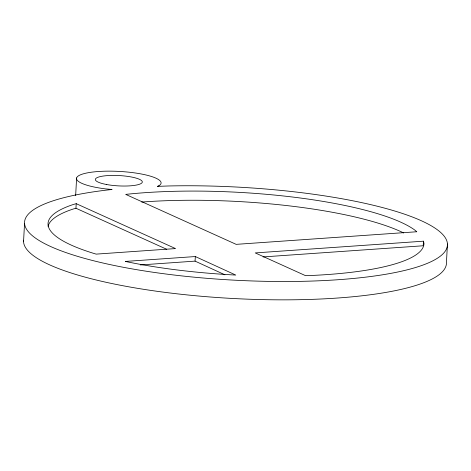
<?xml version="1.0" encoding="UTF-8"?>
<svg xmlns="http://www.w3.org/2000/svg" width="471" height="471" viewBox="0 0 471 471"><rect width="100%" height="100%" fill="white"/><g stroke="black" fill="none" stroke-linecap="round" stroke-linejoin="round"><path stroke-width="0.71" d="M23.55 241.635L24.545 223.301M75.654 195.559L76.608 177.956M166.616 249.247L75.955 208.247L76.202 203.66L73.323 204.491A188.235 41.383 3.1 0 0 96.155 254.122L175.53 248.582L76.202 203.66M224.908 274.793L195.071 261.128L195.318 256.548L125.321 261.429A188.235 41.383 3.1 0 0 235.765 275.064L195.318 256.548M423.464 241.181L423.971 243.372A188.235 41.383 3.1 0 1 312.244 275.441L305.538 275.665L255.241 252.915L423.464 241.181L423.217 245.768L263.042 256.936M447.45 243.972L446.455 262.306A211.762 46.558 3.1 0 1 234.381 298.561A211.762 46.558 3.1 0 1 23.568 240.239M75.955 208.247L73.076 209.071A188.235 41.383 3.1 0 0 48.048 226.327M140.387 264.943L195.071 261.128M141.712 202.059A188.235 41.383 3.1 0 1 403.724 232.98M158.886 185.768L157.367 186.375L168.235 185.98A211.762 46.558 3.1 0 1 446.555 248.8A211.762 46.558 3.1 0 1 132.469 268.953A211.762 46.558 3.1 0 1 109.655 189.742L112.092 189.507L105.286 188.859A42.355 9.314 3.1 0 1 78.745 175.677A42.355 9.314 3.1 0 1 132.345 172.586A42.355 9.314 3.1 0 1 158.886 185.768M416.735 231.756L236.159 244.355L125.698 194.393A188.235 41.383 3.1 0 1 414.839 230.095L416.735 231.756M106.652 184.526A23.526 5.175 3.1 0 0 142.307 182.041A23.526 5.175 3.1 0 0 107.488 175.601A23.526 5.175 3.1 0 0 106.652 184.526"/></g></svg>
